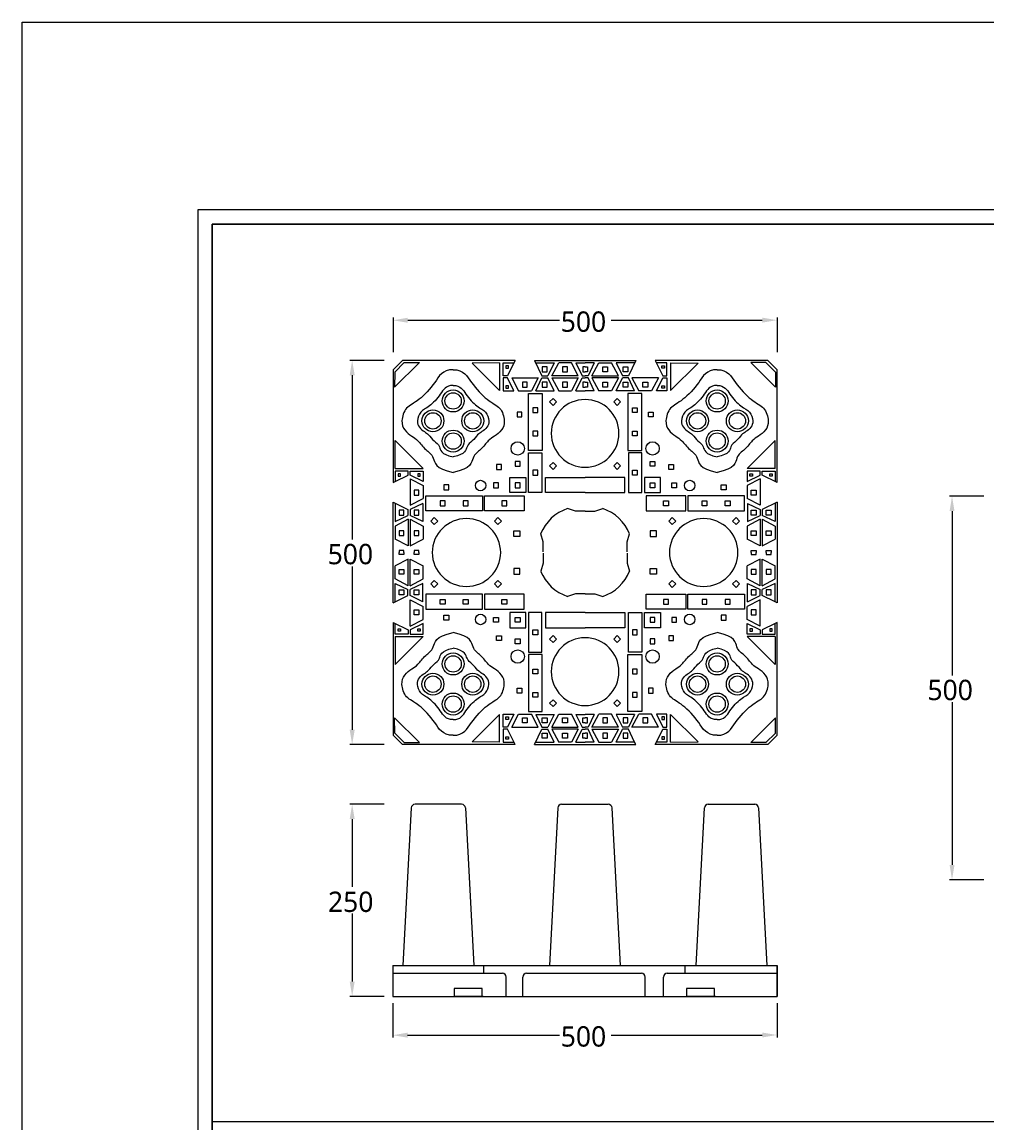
# Model space of a CAD drawing. Header units: millimetres. Extents: x 5208 to 9408, y 10 to 2980.
# Drawn here: x 5208 to 6157, y 1897 to 2980 of the extents above; entities that cross this region are included whole.
import ezdxf

# ---------------------------------------------------------------- set-up
doc = ezdxf.new("R2010")
doc.units = ezdxf.units.MM
doc.styles.add('微軟正黑體-20', font='Microsoft JhengHei.ttf', dxfattribs={"height": 20})

msp = doc.modelspace()

# ---------------------------------------------------------------- linework, layer by layer
at = {"lineweight": 5}
for p, q in [((5207.7, 2980.1, 163.2), (9407.7, 2980.1, 163.2)), ((5207.7, 10.1, 163.2), (5207.7, 2980.1, 163.2)), ((5394.7, 2781.3, 163.2), (9220.6, 2781.3, 163.2)), ((5394.7, 402.1, 163.2), (5394.7, 2781.3, 163.2)), ((9220.6, 2781.3, 163.2), (5394.7, 2781.3, 163.2)), ((5394.7, 2781.3, 163.2), (5394.7, 209.8, 163.2)), ((5572.5, 2689.4), (5572.5, 2655.5)), ((5587, 2686.8), (5736.3, 2686.9)), ((5787.1, 2686.9), (5935.6, 2686.9)), ((5950.3, 2689.4), (5950.3, 2655.5)), ((5563.8, 2647.3), (5529.9, 2647.3)), ((5581.9, 2647.3), (5572.5, 2638)), ((5574.1, 2620.9), (5598.6, 2645.3)), ((5583.6, 2645.3), (5574.2, 2635.9)), ((5692.5, 2647.3), (5581.9, 2647.3)), ((5583.6, 2645.3), (5598.6, 2645.3)), ((5677.3, 2644.8), (5650.3, 2644.7)), ((5650.3, 2644.7), (5677.3, 2617.7)), ((5677.3, 2644.8), (5677.3, 2617.7)), ((5680.9, 2644.8), (5691.3, 2644.8)), ((5680.9, 2632.1), (5680.9, 2644.8)), ((5685.9, 2642.1), (5683.5, 2642.1)), ((5683.5, 2642.1), (5683.5, 2639.7)), ((5691.3, 2644.8), (5684.9, 2632.1)), ((5685.9, 2639.7), (5685.9, 2642.1)), ((5692.5, 2647.3), (5691.3, 2644.8)), ((5711.6, 2647.3), (5718.9, 2632.3)), ((5711.6, 2647.3), (5811.2, 2647.3)), ((5712.8, 2644.8), (5730.8, 2644.8)), ((5730.8, 2644.8), (5724.8, 2632.3)), ((5728.6, 2632.3), (5735.4, 2644.9)), ((5748, 2644.9), (5735.4, 2644.9)), ((5754.7, 2632.3), (5748, 2644.9)), ((5752.4, 2644.8), (5761.4, 2644.8)), ((5752.4, 2644.8), (5758.5, 2632.3)), ((5770.4, 2644.8), (5761.4, 2644.8)), ((5770.4, 2644.8), (5764.3, 2632.3)), ((5768.1, 2632.3), (5774.8, 2644.9)), ((5774.8, 2644.9), (5787.4, 2644.9)), ((5794.1, 2632.3), (5787.4, 2644.9)), ((5809.9, 2644.8), (5791.9, 2644.8)), ((5791.9, 2644.8), (5798, 2632.3)), ((5811.2, 2647.3), (5803.9, 2632.3)), ((5830.3, 2647.3), (5837.8, 2632.1)), ((5940.9, 2647.3), (5830.3, 2647.3)), ((5841.9, 2644.8), (5831.5, 2644.8)), ((5836.9, 2639.7), (5836.9, 2642.1)), ((5836.9, 2642.1), (5839.3, 2642.1)), ((5839.3, 2642.1), (5839.3, 2639.7)), ((5841.9, 2632.1), (5841.9, 2644.8)), ((5845.5, 2644.8), (5872.5, 2644.7)), ((5845.5, 2644.8), (5845.5, 2617.7)), ((5872.5, 2644.7), (5845.5, 2617.7)), ((5939.2, 2645.3), (5924.2, 2645.3)), ((5948.7, 2620.9), (5924.2, 2645.3)), ((5939.2, 2645.3), (5948.6, 2635.9)), ((5940.9, 2647.3), (5950.3, 2638)), ((5532.3, 2632.8), (5532.3, 2471.2)), ((5572.5, 2638), (5572.5, 2527.2)), ((5574.2, 2635.9), (5574.1, 2620.9)), ((5684.9, 2632.1), (5680.9, 2632.1)), ((5683.5, 2639.7), (5685.9, 2639.7)), ((5718.9, 2632.3), (5724.8, 2632.3)), ((5724.1, 2641), (5719.2, 2641)), ((5719.2, 2641), (5719.2, 2636.2)), ((5719.2, 2636.2), (5724.1, 2636.2)), ((5724.1, 2636.2), (5724.1, 2641)), ((5754.7, 2632.3), (5728.6, 2632.3)), ((5744.1, 2641), (5739.3, 2641)), ((5739.3, 2641), (5739.3, 2636.2)), ((5739.3, 2636.2), (5744.1, 2636.2)), ((5744.1, 2636.2), (5744.1, 2641)), ((5758.5, 2632.3), (5761.4, 2632.3)), ((5761.4, 2641), (5759, 2641)), ((5759, 2641), (5759, 2636.2)), ((5759, 2636.2), (5761.4, 2636.2)), ((5761.4, 2641), (5763.8, 2641)), ((5763.8, 2636.2), (5761.4, 2636.2)), ((5764.3, 2632.3), (5761.4, 2632.3)), ((5763.8, 2641), (5763.8, 2636.2)), ((5768.1, 2632.3), (5794.1, 2632.3)), ((5778.7, 2636.2), (5778.7, 2641)), ((5778.7, 2641), (5783.5, 2641)), ((5783.5, 2636.2), (5778.7, 2636.2)), ((5783.5, 2641), (5783.5, 2636.2)), ((5803.9, 2632.3), (5798, 2632.3)), ((5798.7, 2636.2), (5798.7, 2641)), ((5798.7, 2641), (5803.5, 2641)), ((5803.5, 2636.2), (5798.7, 2636.2)), ((5803.5, 2641), (5803.5, 2636.2)), ((5839.3, 2639.7), (5836.9, 2639.7)), ((5837.8, 2632.1), (5841.9, 2632.1)), ((5948.6, 2635.9), (5948.7, 2620.9)), ((5950.3, 2527.2), (5950.3, 2638)), ((5684.9, 2630.1), (5680.9, 2630.1)), ((5680.9, 2630.1), (5680.9, 2617.4)), ((5685.9, 2622.5), (5683.5, 2622.5)), ((5683.5, 2622.5), (5683.5, 2620.1)), ((5683.5, 2620.1), (5685.9, 2620.1)), ((5691.3, 2617.4), (5684.9, 2630.1)), ((5685.9, 2620.1), (5685.9, 2622.5)), ((5689.3, 2630.1), (5715.3, 2630.1)), ((5689.3, 2630.1), (5696, 2617.4)), ((5704.5, 2625.9), (5699.7, 2625.9)), ((5699.7, 2625.9), (5699.7, 2621)), ((5699.7, 2621), (5704.5, 2621)), ((5704.5, 2621), (5704.5, 2625.9)), ((5715.3, 2630.1), (5708.6, 2617.4)), ((5712.8, 2617.5), (5718.9, 2630.1)), ((5718.9, 2630.1), (5724.8, 2630.1)), ((5724.1, 2625.9), (5719.2, 2625.9)), ((5719.2, 2625.9), (5719.2, 2621)), ((5719.2, 2621), (5724.1, 2621)), ((5724.1, 2621), (5724.1, 2625.9)), ((5730.8, 2617.5), (5724.8, 2630.1)), ((5728.6, 2630.1), (5754.7, 2630.1)), ((5728.6, 2630.1), (5735.4, 2617.4)), ((5744.1, 2625.9), (5739.3, 2625.9)), ((5739.3, 2625.9), (5739.3, 2621)), ((5739.3, 2621), (5744.1, 2621)), ((5744.1, 2621), (5744.1, 2625.9)), ((5754.7, 2630.1), (5748, 2617.4)), ((5752.4, 2617.5), (5758.5, 2630.1)), ((5758.5, 2630.1), (5761.4, 2630.1)), ((5761.4, 2625.9), (5759, 2625.9)), ((5759, 2625.9), (5759, 2621)), ((5759, 2621), (5761.4, 2621)), ((5764.3, 2630.1), (5761.4, 2630.1)), ((5761.4, 2625.9), (5763.8, 2625.9)), ((5763.8, 2621), (5761.4, 2621)), ((5763.8, 2625.9), (5763.8, 2621)), ((5770.4, 2617.5), (5764.3, 2630.1)), ((5794.1, 2630.1), (5768.1, 2630.1)), ((5768.1, 2630.1), (5774.8, 2617.4)), ((5778.7, 2621), (5778.7, 2625.9)), ((5778.7, 2625.9), (5783.5, 2625.9)), ((5783.5, 2621), (5778.7, 2621)), ((5783.5, 2625.9), (5783.5, 2621)), ((5794.1, 2630.1), (5787.4, 2617.4)), ((5791.9, 2617.5), (5798, 2630.1)), ((5803.9, 2630.1), (5798, 2630.1)), ((5798.7, 2621), (5798.7, 2625.9)), ((5798.7, 2625.9), (5803.5, 2625.9)), ((5803.5, 2621), (5798.7, 2621)), ((5803.5, 2625.9), (5803.5, 2621)), ((5809.9, 2617.5), (5803.9, 2630.1)), ((5833.5, 2630.1), (5807.4, 2630.1)), ((5807.4, 2630.1), (5814.1, 2617.4)), ((5818.2, 2621), (5818.2, 2625.9)), ((5818.2, 2625.9), (5823.1, 2625.9)), ((5823.1, 2621), (5818.2, 2621)), ((5823.1, 2625.9), (5823.1, 2621)), ((5833.5, 2630.1), (5826.8, 2617.4)), ((5831.5, 2617.4), (5837.8, 2630.1)), ((5836.9, 2620.1), (5836.9, 2622.5)), ((5836.9, 2622.5), (5839.3, 2622.5)), ((5839.3, 2620.1), (5836.9, 2620.1)), ((5837.8, 2630.1), (5841.9, 2630.1)), ((5839.3, 2622.5), (5839.3, 2620.1)), ((5841.9, 2630.1), (5841.9, 2617.4)), ((5680.9, 2617.4), (5691.3, 2617.4)), ((5696, 2617.4), (5708.6, 2617.4)), ((5705.7, 2614.8), (5719.3, 2614.8)), ((5705.7, 2558.9), (5705.7, 2614.8)), ((5712.8, 2617.5), (5730.8, 2617.5)), ((5719.3, 2614.8), (5719.3, 2558.9)), ((5729.9, 2610), (5726.4, 2606.6)), ((5733.3, 2606.6), (5729.9, 2610)), ((5735.4, 2617.4), (5748, 2617.4)), ((5752.4, 2617.5), (5761.4, 2617.5)), ((5770.4, 2617.5), (5761.4, 2617.5)), ((5787.4, 2617.4), (5774.8, 2617.4)), ((5789.5, 2606.6), (5792.9, 2610)), ((5809.9, 2617.5), (5791.9, 2617.5)), ((5792.9, 2610), (5796.3, 2606.6)), ((5817.1, 2614.8), (5803.5, 2614.8)), ((5803.5, 2614.8), (5803.5, 2558.9)), ((5826.8, 2617.4), (5814.1, 2617.4)), ((5817.1, 2558.9), (5817.1, 2614.8)), ((5841.9, 2617.4), (5831.5, 2617.4)), ((5714.9, 2600.8), (5710.1, 2600.8)), ((5710.1, 2600.8), (5710.1, 2596)), ((5714.9, 2596), (5714.9, 2600.8)), ((5726.4, 2606.6), (5729.9, 2603.1)), ((5729.9, 2603.1), (5733.3, 2606.6)), ((5792.9, 2603.1), (5789.5, 2606.6)), ((5796.3, 2606.6), (5792.9, 2603.1)), ((5807.9, 2596), (5807.9, 2600.8)), ((5807.9, 2600.8), (5812.7, 2600.8)), ((5812.7, 2600.8), (5812.7, 2596)), ((5699.2, 2596.6), (5694.4, 2596.6)), ((5694.4, 2596.6), (5694.4, 2591.7)), ((5694.4, 2591.7), (5699.2, 2591.7)), ((5699.2, 2591.7), (5699.2, 2596.6)), ((5710.1, 2596), (5714.9, 2596)), ((5812.7, 2596), (5807.9, 2596)), ((5823.6, 2591.7), (5823.6, 2596.6)), ((5823.6, 2596.6), (5828.4, 2596.6)), ((5828.4, 2591.7), (5823.6, 2591.7)), ((5828.4, 2596.6), (5828.4, 2591.7)), ((5714.9, 2577.9), (5710.1, 2577.9)), ((5710.1, 2577.9), (5710.1, 2573.1)), ((5714.9, 2573.1), (5714.9, 2577.9)), ((5807.9, 2573.1), (5807.9, 2577.9)), ((5807.9, 2577.9), (5812.7, 2577.9)), ((5812.7, 2577.9), (5812.7, 2573.1)), ((5602, 2541.1), (5574.5, 2568.6)), ((5574.5, 2541.1), (5574.5, 2568.6)), ((5710.1, 2573.1), (5714.9, 2573.1)), ((5812.7, 2573.1), (5807.9, 2573.1)), ((5920.8, 2541.1), (5948.3, 2568.6)), ((5948.3, 2541.1), (5948.3, 2568.6)), ((5719.3, 2558.9), (5705.7, 2558.9)), ((5705.7, 2556.6), (5718.8, 2556.6)), ((5705.7, 2517.4), (5705.7, 2556.6)), ((5718.8, 2556.6), (5718.8, 2517.4)), ((5803.5, 2558.9), (5817.1, 2558.9)), ((5817.1, 2556.6), (5804, 2556.6)), ((5804, 2556.6), (5804, 2517.4)), ((5817.1, 2517.4), (5817.1, 2556.6)), ((5679.2, 2545.1), (5674.4, 2545.1)), ((5674.4, 2545.1), (5674.4, 2540.2)), ((5679.2, 2540.2), (5679.2, 2545.1)), ((5697.6, 2548), (5692.7, 2548)), ((5692.7, 2548), (5692.7, 2543.2)), ((5697.6, 2543.2), (5697.6, 2548)), ((5729.9, 2547), (5726.4, 2543.6)), ((5733.3, 2543.6), (5729.9, 2547)), ((5789.5, 2543.6), (5792.9, 2547)), ((5792.9, 2547), (5796.3, 2543.6)), ((5825.2, 2543.2), (5825.2, 2548)), ((5825.2, 2548), (5830, 2548)), ((5830, 2548), (5830, 2543.2)), ((5843.6, 2540.2), (5843.6, 2545.1)), ((5843.6, 2545.1), (5848.4, 2545.1)), ((5848.4, 2545.1), (5848.4, 2540.2)), ((5574.5, 2541.1), (5602, 2541.1)), ((5574.5, 2538.5), (5574.5, 2528.2)), ((5587.3, 2538.5), (5574.5, 2538.5)), ((5574.5, 2528.2), (5587.3, 2534.5)), ((5579.7, 2535.9), (5577.4, 2535.9)), ((5577.4, 2535.9), (5577.4, 2533.6)), ((5577.4, 2533.6), (5579.7, 2533.6)), ((5579.7, 2533.6), (5579.7, 2535.9)), ((5587.3, 2534.5), (5587.3, 2538.5)), ((5589.2, 2534.5), (5589.2, 2538.5)), ((5589.2, 2538.5), (5602, 2538.5)), ((5602, 2528.2), (5589.2, 2534.5)), ((5599.2, 2535.9), (5596.9, 2535.9)), ((5596.9, 2535.9), (5596.9, 2533.6)), ((5596.9, 2533.6), (5599.2, 2533.6)), ((5599.2, 2533.6), (5599.2, 2535.9)), ((5602, 2538.5), (5602, 2528.2)), ((5674.4, 2540.2), (5679.2, 2540.2)), ((5692.7, 2543.2), (5697.6, 2543.2)), ((5714.9, 2539.3), (5710.1, 2539.3)), ((5710.1, 2539.3), (5710.1, 2534.5)), ((5710.1, 2534.5), (5714.9, 2534.5)), ((5714.9, 2534.5), (5714.9, 2539.3)), ((5726.4, 2543.6), (5729.9, 2540.2)), ((5729.9, 2540.2), (5733.3, 2543.6)), ((5792.9, 2540.2), (5789.5, 2543.6)), ((5796.3, 2543.6), (5792.9, 2540.2)), ((5807.9, 2534.5), (5807.9, 2539.3)), ((5807.9, 2539.3), (5812.7, 2539.3)), ((5812.7, 2534.5), (5807.9, 2534.5)), ((5812.7, 2539.3), (5812.7, 2534.5)), ((5830, 2543.2), (5825.2, 2543.2)), ((5848.4, 2540.2), (5843.6, 2540.2)), ((5948.3, 2541.1), (5920.8, 2541.1)), ((5920.8, 2538.5), (5920.8, 2528.2)), ((5933.6, 2538.5), (5920.8, 2538.5)), ((5920.8, 2528.2), (5933.6, 2534.5)), ((5923.5, 2533.6), (5923.5, 2535.9)), ((5923.5, 2535.9), (5925.9, 2535.9)), ((5925.9, 2533.6), (5923.5, 2533.6)), ((5925.9, 2535.9), (5925.9, 2533.6)), ((5933.6, 2534.5), (5933.6, 2538.5)), ((5935.5, 2534.5), (5935.5, 2538.5)), ((5935.5, 2538.5), (5948.3, 2538.5)), ((5950.3, 2527.2), (5935.5, 2534.5)), ((5943.1, 2533.6), (5943.1, 2535.9)), ((5943.1, 2535.9), (5945.4, 2535.9)), ((5945.4, 2533.6), (5943.1, 2533.6)), ((5945.4, 2535.9), (5945.4, 2533.6)), ((5948.3, 2538.5), (5948.3, 2528.2)), ((5572.5, 2527.2), (5574.5, 2528.2)), ((5589.3, 2531), (5589.3, 2504.9)), ((5589.3, 2531), (5602, 2524.3)), ((5602, 2524.3), (5602, 2511.6)), ((5627.5, 2525), (5622.6, 2525)), ((5622.6, 2525), (5622.6, 2520.2)), ((5627.5, 2520.2), (5627.5, 2525)), ((5676.2, 2527), (5671.3, 2527)), ((5671.3, 2527), (5671.3, 2522.2)), ((5676.2, 2522.2), (5676.2, 2527)), ((5687.3, 2517.4), (5687.3, 2532.3)), ((5687.3, 2532.3), (5703, 2532.3)), ((5697.6, 2527), (5692.7, 2527)), ((5692.7, 2527), (5692.7, 2522.2)), ((5697.6, 2522.2), (5697.6, 2527)), ((5703, 2532.3), (5703, 2517.4)), ((5722.4, 2517.4), (5722.4, 2532.3)), ((5722.4, 2532.3), (5761.4, 2532.3)), ((5800.4, 2532.3), (5761.4, 2532.3)), ((5800.4, 2517.4), (5800.4, 2532.3)), ((5835.5, 2532.3), (5819.8, 2532.3)), ((5819.8, 2532.3), (5819.8, 2517.4)), ((5825.2, 2522.2), (5825.2, 2527)), ((5825.2, 2527), (5830, 2527)), ((5830, 2527), (5830, 2522.2)), ((5835.5, 2517.4), (5835.5, 2532.3)), ((5846.6, 2522.2), (5846.6, 2527)), ((5846.6, 2527), (5851.4, 2527)), ((5851.4, 2527), (5851.4, 2522.2)), ((5895.3, 2520.2), (5895.3, 2525)), ((5895.3, 2525), (5900.2, 2525)), ((5900.2, 2525), (5900.2, 2520.2)), ((5933.4, 2531), (5920.8, 2524.3)), ((5920.8, 2524.3), (5920.8, 2511.6)), ((5933.4, 2531), (5933.4, 2504.9)), ((5598, 2519.8), (5593.2, 2519.8)), ((5593.2, 2519.8), (5593.2, 2514.9)), ((5593.2, 2514.9), (5598, 2514.9)), ((5598, 2514.9), (5598, 2519.8)), ((5604.6, 2499.4), (5604.6, 2514.3)), ((5604.6, 2514.3), (5660.5, 2514.3)), ((5622.6, 2520.2), (5627.5, 2520.2)), ((5660.5, 2514.3), (5660.5, 2499.4)), ((5662.3, 2499.4), (5662.3, 2514.3)), ((5662.3, 2514.3), (5701.4, 2514.3)), ((5671.3, 2522.2), (5676.2, 2522.2)), ((5703, 2517.4), (5687.3, 2517.4)), ((5692.7, 2522.2), (5697.6, 2522.2)), ((5701.4, 2514.3), (5701.4, 2499.4)), ((5718.8, 2517.4), (5705.7, 2517.4)), ((5761.4, 2517.4), (5722.4, 2517.4)), ((5761.4, 2517.4), (5800.4, 2517.4)), ((5804, 2517.4), (5817.1, 2517.4)), ((5819.8, 2517.4), (5835.5, 2517.4)), ((5860.5, 2514.3), (5821.4, 2514.3)), ((5821.4, 2514.3), (5821.4, 2499.4)), ((5830, 2522.2), (5825.2, 2522.2)), ((5851.4, 2522.2), (5846.6, 2522.2)), ((5860.5, 2499.4), (5860.5, 2514.3)), ((5918.2, 2514.3), (5862.3, 2514.3)), ((5862.3, 2514.3), (5862.3, 2499.4)), ((5900.2, 2520.2), (5895.3, 2520.2)), ((5918.2, 2499.4), (5918.2, 2514.3)), ((5924.8, 2514.9), (5924.8, 2519.8)), ((5924.8, 2519.8), (5929.6, 2519.8)), ((5929.6, 2514.9), (5924.8, 2514.9)), ((5929.6, 2519.8), (5929.6, 2514.9)), ((6153.6, 2513.8), (6119.8, 2513.8)), ((5572.5, 2507.8), (5587.1, 2500.7)), ((5572.5, 2409.1), (5572.5, 2507.8)), ((5574.6, 2506.8), (5574.6, 2488.8)), ((5589.3, 2504.9), (5602, 2511.6)), ((5601.9, 2506.8), (5589.3, 2500.7)), ((5601.9, 2506.8), (5601.9, 2488.8)), ((5623.7, 2509.3), (5618.8, 2509.3)), ((5618.8, 2509.3), (5618.8, 2504.5)), ((5618.8, 2504.5), (5623.7, 2504.5)), ((5623.7, 2504.5), (5623.7, 2509.3)), ((5646.4, 2509.3), (5641.5, 2509.3)), ((5641.5, 2509.3), (5641.5, 2504.5)), ((5641.5, 2504.5), (5646.4, 2504.5)), ((5646.4, 2504.5), (5646.4, 2509.3)), ((5684.3, 2509.3), (5679.4, 2509.3)), ((5679.4, 2509.3), (5679.4, 2504.5)), ((5679.4, 2504.5), (5684.3, 2504.5)), ((5684.3, 2504.5), (5684.3, 2509.3)), ((5751.8, 2499.1), (5744.1, 2501.6)), ((5770.9, 2499.1), (5778.7, 2501.6)), ((5838.5, 2504.5), (5838.5, 2509.3)), ((5838.5, 2509.3), (5843.3, 2509.3)), ((5843.3, 2504.5), (5838.5, 2504.5)), ((5843.3, 2509.3), (5843.3, 2504.5)), ((5876.4, 2504.5), (5876.4, 2509.3)), ((5876.4, 2509.3), (5881.2, 2509.3)), ((5881.2, 2504.5), (5876.4, 2504.5)), ((5881.2, 2509.3), (5881.2, 2504.5)), ((5899.1, 2504.5), (5899.1, 2509.3)), ((5899.1, 2509.3), (5903.9, 2509.3)), ((5903.9, 2504.5), (5899.1, 2504.5)), ((5903.9, 2509.3), (5903.9, 2504.5)), ((5933.4, 2504.9), (5920.8, 2511.6)), ((5920.9, 2506.8), (5920.9, 2488.8)), ((5920.9, 2506.8), (5933.4, 2500.7)), ((5950.3, 2507.8), (5935.6, 2500.7)), ((5948.2, 2506.8), (5948.2, 2488.8)), ((5950.3, 2507.8), (5950.3, 2409.1)), ((5574.6, 2488.8), (5587.1, 2494.8)), ((5587.3, 2491.1), (5574.6, 2484.4)), ((5583.2, 2500.1), (5578.4, 2500.1)), ((5578.4, 2500.1), (5578.4, 2495.2)), ((5578.4, 2495.2), (5583.2, 2495.2)), ((5583.2, 2495.2), (5583.2, 2500.1)), ((5587.1, 2500.7), (5587.1, 2494.8)), ((5587.3, 2491.1), (5587.3, 2465)), ((5589.3, 2500.7), (5589.3, 2494.8)), ((5601.9, 2488.8), (5589.3, 2494.8)), ((5589.3, 2491.1), (5589.3, 2465)), ((5589.3, 2491.1), (5602, 2484.4)), ((5598, 2500.1), (5593.2, 2500.1)), ((5593.2, 2500.1), (5593.2, 2495.2)), ((5593.2, 2495.2), (5598, 2495.2)), ((5598, 2495.2), (5598, 2500.1)), ((5660.5, 2499.4), (5604.6, 2499.4)), ((5613, 2492.8), (5609.6, 2489.4)), ((5616.4, 2489.4), (5613, 2492.8)), ((5701.4, 2499.4), (5662.3, 2499.4)), ((5675.7, 2492.8), (5672.3, 2489.4)), ((5679.2, 2489.4), (5675.7, 2492.8)), ((5761.4, 2499.1), (5751.8, 2499.1)), ((5761.4, 2499.1), (5770.9, 2499.1)), ((5821.4, 2499.4), (5860.5, 2499.4)), ((5843.6, 2489.4), (5847, 2492.8)), ((5847, 2492.8), (5850.5, 2489.4)), ((5862.3, 2499.4), (5918.2, 2499.4)), ((5906.4, 2489.4), (5909.8, 2492.8)), ((5909.8, 2492.8), (5913.2, 2489.4)), ((5933.4, 2491.1), (5920.8, 2484.4)), ((5920.9, 2488.8), (5933.4, 2494.8)), ((5924.8, 2495.2), (5924.8, 2500.1)), ((5924.8, 2500.1), (5929.6, 2500.1)), ((5929.6, 2495.2), (5924.8, 2495.2)), ((5929.6, 2500.1), (5929.6, 2495.2)), ((5933.4, 2500.7), (5933.4, 2494.8)), ((5933.4, 2491.1), (5933.4, 2465)), ((5935.5, 2491.1), (5935.5, 2465)), ((5935.5, 2491.1), (5948.2, 2484.4)), ((5935.6, 2500.7), (5935.6, 2494.8)), ((5948.2, 2488.8), (5935.6, 2494.8)), ((5939.5, 2495.2), (5939.5, 2500.1)), ((5939.5, 2500.1), (5944.4, 2500.1)), ((5944.4, 2495.2), (5939.5, 2495.2)), ((5944.4, 2500.1), (5944.4, 2495.2)), ((6122.2, 2499.2), (6122.2, 2337.6)), ((5574.6, 2484.4), (5574.6, 2471.7)), ((5583.2, 2479.9), (5578.4, 2479.9)), ((5578.4, 2479.9), (5578.4, 2475.1)), ((5583.2, 2475.1), (5583.2, 2479.9)), ((5598, 2479.9), (5593.2, 2479.9)), ((5593.2, 2479.9), (5593.2, 2475.1)), ((5598, 2475.1), (5598, 2479.9)), ((5602, 2484.4), (5602, 2471.7)), ((5609.6, 2489.4), (5613, 2486)), ((5613, 2486), (5616.4, 2489.4)), ((5672.3, 2489.4), (5675.7, 2486)), ((5675.7, 2486), (5679.2, 2489.4)), ((5691.3, 2479.9), (5697.3, 2479.9)), ((5691.3, 2474.1), (5691.3, 2479.9)), ((5697.3, 2479.9), (5697.3, 2474.1)), ((5831.5, 2479.9), (5825.4, 2479.9)), ((5825.4, 2479.9), (5825.4, 2474.1)), ((5831.5, 2474.1), (5831.5, 2479.9)), ((5847, 2486), (5843.6, 2489.4)), ((5850.5, 2489.4), (5847, 2486)), ((5909.8, 2486), (5906.4, 2489.4)), ((5913.2, 2489.4), (5909.8, 2486)), ((5920.8, 2484.4), (5920.8, 2471.7)), ((5924.8, 2475.1), (5924.8, 2479.9)), ((5924.8, 2479.9), (5929.6, 2479.9)), ((5929.6, 2479.9), (5929.6, 2475.1)), ((5939.5, 2475.1), (5939.5, 2479.9)), ((5939.5, 2479.9), (5944.4, 2479.9)), ((5944.4, 2479.9), (5944.4, 2475.1)), ((5948.2, 2484.4), (5948.2, 2471.7)), ((5587.3, 2465), (5574.6, 2471.7)), ((5578.4, 2475.1), (5583.2, 2475.1)), ((5589.3, 2465), (5602, 2471.7)), ((5593.2, 2475.1), (5598, 2475.1)), ((5697.3, 2474.1), (5691.3, 2474.1)), ((5720.2, 2469), (5717.7, 2476.7)), ((5720.2, 2459.1), (5720.2, 2469)), ((5802.6, 2469), (5805.1, 2476.7)), ((5802.6, 2459.1), (5802.6, 2469)), ((5825.4, 2474.1), (5831.5, 2474.1)), ((5933.4, 2465), (5920.8, 2471.7)), ((5929.6, 2475.1), (5924.8, 2475.1)), ((5935.5, 2465), (5948.2, 2471.7)), ((5944.4, 2475.1), (5939.5, 2475.1)), ((5583.2, 2460.5), (5578.4, 2460.5)), ((5578.4, 2460.5), (5578.4, 2458.4)), ((5578.4, 2456.4), (5578.4, 2458.4)), ((5583.2, 2458.4), (5583.2, 2460.5)), ((5583.2, 2458.4), (5583.2, 2456.4)), ((5598, 2460.5), (5593.2, 2460.5)), ((5593.2, 2460.5), (5593.2, 2458.4)), ((5593.2, 2456.4), (5593.2, 2458.4)), ((5598, 2458.4), (5598, 2460.5)), ((5598, 2458.4), (5598, 2456.4)), ((5720.2, 2457.8), (5720.2, 2447.9)), ((5802.6, 2457.8), (5802.6, 2447.9)), ((5924.8, 2458.4), (5924.8, 2460.5)), ((5924.8, 2460.5), (5929.6, 2460.5)), ((5924.8, 2458.4), (5924.8, 2456.4)), ((5929.6, 2460.5), (5929.6, 2458.4)), ((5929.6, 2456.4), (5929.6, 2458.4)), ((5939.5, 2458.4), (5939.5, 2460.5)), ((5939.5, 2460.5), (5944.4, 2460.5)), ((5939.5, 2458.4), (5939.5, 2456.4)), ((5944.4, 2460.5), (5944.4, 2458.4)), ((5944.4, 2456.4), (5944.4, 2458.4)), ((5587.3, 2451.9), (5574.6, 2445.2)), ((5583.2, 2456.4), (5578.4, 2456.4)), ((5587.3, 2425.8), (5587.3, 2451.9)), ((5589.3, 2425.8), (5589.3, 2451.9)), ((5589.3, 2451.9), (5602, 2445.2)), ((5598, 2456.4), (5593.2, 2456.4)), ((5720.2, 2447.9), (5717.7, 2440.2)), ((5802.6, 2447.9), (5805.1, 2440.2)), ((5933.4, 2451.9), (5920.8, 2445.2)), ((5924.8, 2456.4), (5929.6, 2456.4)), ((5933.4, 2425.8), (5933.4, 2451.9)), ((5935.5, 2425.8), (5935.5, 2451.9)), ((5935.5, 2451.9), (5948.2, 2445.2)), ((5939.5, 2456.4), (5944.4, 2456.4)), ((5532.3, 2444.8), (5532.3, 2284.1)), ((5574.6, 2432.5), (5574.6, 2445.2)), ((5578.4, 2437), (5578.4, 2441.8)), ((5578.4, 2441.8), (5583.2, 2441.8)), ((5583.2, 2437), (5578.4, 2437)), ((5583.2, 2441.8), (5583.2, 2437)), ((5593.2, 2437), (5593.2, 2441.8)), ((5593.2, 2441.8), (5598, 2441.8)), ((5598, 2437), (5593.2, 2437)), ((5598, 2441.8), (5598, 2437)), ((5602, 2432.5), (5602, 2445.2)), ((5697.3, 2442.7), (5691.3, 2442.7)), ((5691.3, 2442.7), (5691.3, 2437)), ((5691.3, 2437), (5697.3, 2437)), ((5697.3, 2437), (5697.3, 2442.7)), ((5825.4, 2437), (5825.4, 2442.7)), ((5825.4, 2442.7), (5831.5, 2442.7)), ((5831.5, 2437), (5825.4, 2437)), ((5831.5, 2442.7), (5831.5, 2437)), ((5920.8, 2432.5), (5920.8, 2445.2)), ((5924.8, 2441.8), (5924.8, 2437)), ((5929.6, 2441.8), (5924.8, 2441.8)), ((5924.8, 2437), (5929.6, 2437)), ((5929.6, 2437), (5929.6, 2441.8)), ((5939.5, 2441.8), (5939.5, 2437)), ((5944.4, 2441.8), (5939.5, 2441.8)), ((5939.5, 2437), (5944.4, 2437)), ((5944.4, 2437), (5944.4, 2441.8)), ((5948.2, 2432.5), (5948.2, 2445.2)), ((5587.3, 2425.8), (5574.6, 2432.5)), ((5574.6, 2410.1), (5574.6, 2428.1)), ((5574.6, 2428.1), (5587.1, 2422.1)), ((5589.3, 2425.8), (5602, 2432.5)), ((5601.9, 2428.1), (5589.3, 2422.1)), ((5601.9, 2410.1), (5601.9, 2428.1)), ((5609.6, 2427.5), (5613, 2430.9)), ((5613, 2424.1), (5609.6, 2427.5)), ((5613, 2430.9), (5616.4, 2427.5)), ((5616.4, 2427.5), (5613, 2424.1)), ((5672.3, 2427.5), (5675.7, 2430.9)), ((5675.7, 2424.1), (5672.3, 2427.5)), ((5675.7, 2430.9), (5679.2, 2427.5)), ((5679.2, 2427.5), (5675.7, 2424.1)), ((5847, 2430.9), (5843.6, 2427.5)), ((5843.6, 2427.5), (5847, 2424.1)), ((5850.5, 2427.5), (5847, 2430.9)), ((5847, 2424.1), (5850.5, 2427.5)), ((5909.8, 2430.9), (5906.4, 2427.5)), ((5906.4, 2427.5), (5909.8, 2424.1)), ((5913.2, 2427.5), (5909.8, 2430.9)), ((5909.8, 2424.1), (5913.2, 2427.5)), ((5933.4, 2425.8), (5920.8, 2432.5)), ((5920.9, 2410.1), (5920.9, 2428.1)), ((5920.9, 2428.1), (5933.4, 2422.1)), ((5935.5, 2425.8), (5948.2, 2432.5)), ((5948.2, 2428.1), (5935.6, 2422.1)), ((5948.2, 2410.1), (5948.2, 2428.1)), ((5572.5, 2409.1), (5587.1, 2416.2)), ((5578.4, 2416.8), (5578.4, 2421.7)), ((5578.4, 2421.7), (5583.2, 2421.7)), ((5583.2, 2416.8), (5578.4, 2416.8)), ((5583.2, 2421.7), (5583.2, 2416.8)), ((5587.1, 2416.2), (5587.1, 2422.1)), ((5589.3, 2416.2), (5589.3, 2422.1)), ((5601.9, 2410.1), (5589.3, 2416.2)), ((5593.2, 2416.8), (5593.2, 2421.7)), ((5593.2, 2421.7), (5598, 2421.7)), ((5598, 2416.8), (5593.2, 2416.8)), ((5598, 2421.7), (5598, 2416.8)), ((5604.6, 2417.5), (5604.6, 2402.6)), ((5660.5, 2417.5), (5604.6, 2417.5)), ((5660.5, 2402.6), (5660.5, 2417.5)), ((5662.3, 2417.5), (5662.3, 2402.6)), ((5701.4, 2417.5), (5662.3, 2417.5)), ((5701.4, 2402.6), (5701.4, 2417.5)), ((5751.8, 2417.8), (5744.1, 2415.3)), ((5761.4, 2417.8), (5751.8, 2417.8)), ((5761.4, 2417.8), (5770.9, 2417.8)), ((5770.9, 2417.8), (5778.7, 2415.3)), ((5821.4, 2402.6), (5821.4, 2417.5)), ((5821.4, 2417.5), (5860.5, 2417.5)), ((5860.5, 2417.5), (5860.5, 2402.6)), ((5862.3, 2402.6), (5862.3, 2417.5)), ((5862.3, 2417.5), (5918.2, 2417.5)), ((5918.2, 2417.5), (5918.2, 2402.6)), ((5920.9, 2410.1), (5933.4, 2416.2)), ((5924.8, 2421.7), (5924.8, 2416.8)), ((5929.6, 2421.7), (5924.8, 2421.7)), ((5924.8, 2416.8), (5929.6, 2416.8)), ((5929.6, 2416.8), (5929.6, 2421.7)), ((5933.4, 2416.2), (5933.4, 2422.1)), ((5935.6, 2416.2), (5935.6, 2422.1)), ((5948.2, 2410.1), (5935.6, 2416.2)), ((5939.5, 2421.7), (5939.5, 2416.8)), ((5944.4, 2421.7), (5939.5, 2421.7)), ((5939.5, 2416.8), (5944.4, 2416.8)), ((5944.4, 2416.8), (5944.4, 2421.7)), ((5589.3, 2385.9), (5589.3, 2412)), ((5589.3, 2412), (5602, 2405.3)), ((5602, 2392.6), (5602, 2405.3)), ((5618.8, 2407.6), (5618.8, 2412.4)), ((5618.8, 2412.4), (5623.7, 2412.4)), ((5623.7, 2407.6), (5618.8, 2407.6)), ((5623.7, 2412.4), (5623.7, 2407.6)), ((5641.5, 2407.6), (5641.5, 2412.4)), ((5641.5, 2412.4), (5646.4, 2412.4)), ((5646.4, 2407.6), (5641.5, 2407.6)), ((5646.4, 2412.4), (5646.4, 2407.6)), ((5679.4, 2407.6), (5679.4, 2412.4)), ((5679.4, 2412.4), (5684.3, 2412.4)), ((5684.3, 2407.6), (5679.4, 2407.6)), ((5684.3, 2412.4), (5684.3, 2407.6)), ((5838.5, 2412.4), (5838.5, 2407.6)), ((5843.3, 2412.4), (5838.5, 2412.4)), ((5838.5, 2407.6), (5843.3, 2407.6)), ((5843.3, 2407.6), (5843.3, 2412.4)), ((5876.4, 2412.4), (5876.4, 2407.6)), ((5881.2, 2412.4), (5876.4, 2412.4)), ((5876.4, 2407.6), (5881.2, 2407.6)), ((5881.2, 2407.6), (5881.2, 2412.4)), ((5899.1, 2412.4), (5899.1, 2407.6)), ((5903.9, 2412.4), (5899.1, 2412.4)), ((5899.1, 2407.6), (5903.9, 2407.6)), ((5903.9, 2407.6), (5903.9, 2412.4)), ((5933.4, 2412), (5920.8, 2405.3)), ((5920.8, 2392.6), (5920.8, 2405.3)), ((5933.4, 2385.9), (5933.4, 2412)), ((5950.3, 2409.1), (5948.2, 2410.1)), ((5589.3, 2385.9), (5602, 2392.6)), ((5593.2, 2397.1), (5593.2, 2402)), ((5593.2, 2402), (5598, 2402)), ((5598, 2397.1), (5593.2, 2397.1)), ((5598, 2402), (5598, 2397.1)), ((5604.6, 2402.6), (5660.5, 2402.6)), ((5622.6, 2391.9), (5622.6, 2396.7)), ((5622.6, 2396.7), (5627.5, 2396.7)), ((5627.5, 2396.7), (5627.5, 2391.9)), ((5662.3, 2402.6), (5701.4, 2402.6)), ((5671.3, 2389.9), (5671.3, 2394.7)), ((5671.3, 2394.7), (5676.2, 2394.7)), ((5676.2, 2394.7), (5676.2, 2389.9)), ((5687.3, 2399.4), (5687.3, 2384.5)), ((5703, 2399.4), (5687.3, 2399.4)), ((5692.7, 2389.9), (5692.7, 2394.7)), ((5692.7, 2394.7), (5697.6, 2394.7)), ((5697.6, 2394.7), (5697.6, 2389.9)), ((5703, 2384.5), (5703, 2399.4)), ((5718.8, 2399.4), (5705.7, 2399.4)), ((5705.7, 2399.4), (5705.7, 2360.3)), ((5718.8, 2360.3), (5718.8, 2399.4)), ((5761.4, 2399.4), (5722.4, 2399.4)), ((5722.4, 2399.4), (5722.4, 2384.5)), ((5761.4, 2399.4), (5800.4, 2399.4)), ((5800.4, 2399.4), (5800.4, 2384.5)), ((5804, 2360.3), (5804, 2399.4)), ((5804, 2399.4), (5817.1, 2399.4)), ((5817.1, 2399.4), (5817.1, 2360.3)), ((5819.8, 2384.5), (5819.8, 2399.4)), ((5819.8, 2399.4), (5835.5, 2399.4)), ((5860.5, 2402.6), (5821.4, 2402.6)), ((5825.2, 2394.7), (5825.2, 2389.9)), ((5830, 2394.7), (5825.2, 2394.7)), ((5830, 2389.9), (5830, 2394.7)), ((5835.5, 2399.4), (5835.5, 2384.5)), ((5846.6, 2394.7), (5846.6, 2389.9)), ((5851.4, 2394.7), (5846.6, 2394.7)), ((5851.4, 2389.9), (5851.4, 2394.7)), ((5918.2, 2402.6), (5862.3, 2402.6)), ((5895.3, 2396.7), (5895.3, 2391.9)), ((5900.2, 2396.7), (5895.3, 2396.7)), ((5900.2, 2391.9), (5900.2, 2396.7)), ((5933.4, 2385.9), (5920.8, 2392.6)), ((5924.8, 2402), (5924.8, 2397.1)), ((5929.6, 2402), (5924.8, 2402)), ((5924.8, 2397.1), (5929.6, 2397.1)), ((5929.6, 2397.1), (5929.6, 2402)), ((5572.5, 2389.7), (5587.3, 2382.4)), ((5572.5, 2389.7), (5572.5, 2278.9)), ((5574.5, 2378.3), (5574.5, 2388.7)), ((5577.4, 2381), (5577.4, 2383.3)), ((5577.4, 2383.3), (5579.7, 2383.3)), ((5579.7, 2383.3), (5579.7, 2381)), ((5587.3, 2382.4), (5587.3, 2378.3)), ((5602, 2388.7), (5589.2, 2382.4)), ((5589.2, 2382.4), (5589.2, 2378.3)), ((5596.9, 2381), (5596.9, 2383.3)), ((5596.9, 2383.3), (5599.2, 2383.3)), ((5599.2, 2383.3), (5599.2, 2381)), ((5602, 2378.3), (5602, 2388.7)), ((5627.5, 2391.9), (5622.6, 2391.9)), ((5676.2, 2389.9), (5671.3, 2389.9)), ((5687.3, 2384.5), (5703, 2384.5)), ((5697.6, 2389.9), (5692.7, 2389.9)), ((5710.1, 2377.6), (5710.1, 2382.4)), ((5710.1, 2382.4), (5714.9, 2382.4)), ((5714.9, 2382.4), (5714.9, 2377.6)), ((5722.4, 2384.5), (5761.4, 2384.5)), ((5800.4, 2384.5), (5761.4, 2384.5)), ((5807.9, 2382.4), (5807.9, 2377.6)), ((5812.7, 2382.4), (5807.9, 2382.4)), ((5812.7, 2377.6), (5812.7, 2382.4)), ((5835.5, 2384.5), (5819.8, 2384.5)), ((5825.2, 2389.9), (5830, 2389.9)), ((5846.6, 2389.9), (5851.4, 2389.9)), ((5895.3, 2391.9), (5900.2, 2391.9)), ((5920.8, 2378.3), (5920.8, 2388.7)), ((5920.8, 2388.7), (5933.6, 2382.4)), ((5923.5, 2383.3), (5923.5, 2381)), ((5925.9, 2383.3), (5923.5, 2383.3)), ((5925.9, 2381), (5925.9, 2383.3)), ((5933.6, 2382.4), (5933.6, 2378.3)), ((5948.3, 2388.7), (5935.5, 2382.4)), ((5935.5, 2382.4), (5935.5, 2378.3)), ((5943.1, 2383.3), (5943.1, 2381)), ((5945.4, 2383.3), (5943.1, 2383.3)), ((5945.4, 2381), (5945.4, 2383.3)), ((5950.3, 2389.7), (5948.3, 2388.7)), ((5948.3, 2378.3), (5948.3, 2388.7)), ((5950.3, 2278.9), (5950.3, 2389.7)), ((5587.3, 2378.3), (5574.5, 2378.3)), ((5574.5, 2375.7), (5602, 2375.7)), ((5602, 2375.7), (5574.5, 2348.3)), ((5574.5, 2375.7), (5574.5, 2348.3)), ((5579.7, 2381), (5577.4, 2381)), ((5589.2, 2378.3), (5602, 2378.3)), ((5599.2, 2381), (5596.9, 2381)), ((5674.4, 2371.8), (5674.4, 2376.6)), ((5674.4, 2376.6), (5679.2, 2376.6)), ((5679.2, 2371.8), (5674.4, 2371.8)), ((5679.2, 2376.6), (5679.2, 2371.8)), ((5692.7, 2368.8), (5692.7, 2373.7)), ((5692.7, 2373.7), (5697.6, 2373.7)), ((5697.6, 2373.7), (5697.6, 2368.8)), ((5714.9, 2377.6), (5710.1, 2377.6)), ((5726.4, 2373.3), (5729.9, 2376.7)), ((5729.9, 2369.9), (5726.4, 2373.3)), ((5729.9, 2376.7), (5733.3, 2373.3)), ((5733.3, 2373.3), (5729.9, 2369.9)), ((5792.9, 2376.7), (5789.5, 2373.3)), ((5789.5, 2373.3), (5792.9, 2369.9)), ((5796.3, 2373.3), (5792.9, 2376.7)), ((5792.9, 2369.9), (5796.3, 2373.3)), ((5807.9, 2377.6), (5812.7, 2377.6)), ((5825.2, 2373.7), (5825.2, 2368.8)), ((5830, 2373.7), (5825.2, 2373.7)), ((5830, 2368.8), (5830, 2373.7)), ((5843.6, 2376.6), (5843.6, 2371.8)), ((5848.4, 2376.6), (5843.6, 2376.6)), ((5843.6, 2371.8), (5848.4, 2371.8)), ((5848.4, 2371.8), (5848.4, 2376.6)), ((5933.6, 2378.3), (5920.8, 2378.3)), ((5948.3, 2375.7), (5920.8, 2375.7)), ((5920.8, 2375.7), (5948.3, 2348.3)), ((5923.5, 2381), (5925.9, 2381)), ((5935.5, 2378.3), (5948.3, 2378.3)), ((5943.1, 2381), (5945.4, 2381)), ((5948.3, 2375.7), (5948.3, 2348.3)), ((5697.6, 2368.8), (5692.7, 2368.8)), ((5705.7, 2360.3), (5718.8, 2360.3)), ((5817.1, 2360.3), (5804, 2360.3)), ((5825.2, 2368.8), (5830, 2368.8)), ((5719.3, 2358), (5705.7, 2358)), ((5705.7, 2358), (5705.7, 2302.1)), ((5719.3, 2302.1), (5719.3, 2358)), ((5803.5, 2302.1), (5803.5, 2358)), ((5803.5, 2358), (5817.1, 2358)), ((5817.1, 2358), (5817.1, 2302.1)), ((5710.1, 2339), (5710.1, 2343.8)), ((5710.1, 2343.8), (5714.9, 2343.8)), ((5714.9, 2339), (5710.1, 2339)), ((5714.9, 2343.8), (5714.9, 2339)), ((5807.9, 2343.8), (5807.9, 2339)), ((5812.7, 2343.8), (5807.9, 2343.8)), ((5807.9, 2339), (5812.7, 2339)), ((5812.7, 2339), (5812.7, 2343.8)), ((5694.4, 2320.3), (5694.4, 2325.1)), ((5694.4, 2325.1), (5699.2, 2325.1)), ((5699.2, 2320.3), (5694.4, 2320.3)), ((5699.2, 2325.1), (5699.2, 2320.3)), ((5710.1, 2316.1), (5710.1, 2320.9)), ((5710.1, 2320.9), (5714.9, 2320.9)), ((5714.9, 2320.9), (5714.9, 2316.1)), ((5807.9, 2320.9), (5807.9, 2316.1)), ((5812.7, 2320.9), (5807.9, 2320.9)), ((5812.7, 2316.1), (5812.7, 2320.9)), ((5823.6, 2325.1), (5823.6, 2320.3)), ((5828.4, 2325.1), (5823.6, 2325.1)), ((5823.6, 2320.3), (5828.4, 2320.3)), ((5828.4, 2320.3), (5828.4, 2325.1)), ((5714.9, 2316.1), (5710.1, 2316.1)), ((5726.4, 2310.3), (5729.9, 2313.7)), ((5729.9, 2306.9), (5726.4, 2310.3)), ((5729.9, 2313.7), (5733.3, 2310.3)), ((5733.3, 2310.3), (5729.9, 2306.9)), ((5792.9, 2313.7), (5789.5, 2310.3)), ((5789.5, 2310.3), (5792.9, 2306.9)), ((5796.3, 2310.3), (5792.9, 2313.7)), ((5792.9, 2306.9), (5796.3, 2310.3)), ((5807.9, 2316.1), (5812.7, 2316.1)), ((6122.2, 2311.2), (6122.2, 2151.2)), ((5574.2, 2280.9), (5574.1, 2296)), ((5574.1, 2296), (5598.6, 2271.6)), ((5650.3, 2272.2), (5677.3, 2299.2)), ((5677.3, 2272.1), (5677.3, 2299.2)), ((5680.9, 2299.5), (5691.3, 2299.5)), ((5680.9, 2286.8), (5680.9, 2299.5)), ((5683.5, 2294.4), (5683.5, 2296.8)), ((5683.5, 2296.8), (5685.9, 2296.8)), ((5691.3, 2299.5), (5684.9, 2286.8)), ((5685.9, 2296.8), (5685.9, 2294.4)), ((5689.3, 2286.8), (5696, 2299.5)), ((5696, 2299.5), (5708.6, 2299.5)), ((5699.7, 2291), (5699.7, 2295.9)), ((5699.7, 2295.9), (5704.5, 2295.9)), ((5704.5, 2295.9), (5704.5, 2291)), ((5705.7, 2302.1), (5719.3, 2302.1)), ((5715.3, 2286.8), (5708.6, 2299.5)), ((5712.8, 2299.3), (5730.8, 2299.3)), ((5712.8, 2299.3), (5718.9, 2286.8)), ((5719.2, 2291), (5719.2, 2295.9)), ((5719.2, 2295.9), (5724.1, 2295.9)), ((5724.1, 2295.9), (5724.1, 2291)), ((5730.8, 2299.3), (5724.8, 2286.8)), ((5728.6, 2286.8), (5735.4, 2299.5)), ((5735.4, 2299.5), (5748, 2299.5)), ((5739.3, 2291), (5739.3, 2295.9)), ((5739.3, 2295.9), (5744.1, 2295.9)), ((5744.1, 2295.9), (5744.1, 2291)), ((5754.7, 2286.8), (5748, 2299.5)), ((5752.4, 2299.3), (5761.4, 2299.3)), ((5752.4, 2299.3), (5758.5, 2286.8)), ((5759, 2291), (5759, 2295.9)), ((5759, 2295.9), (5761.4, 2295.9)), ((5770.4, 2299.3), (5761.4, 2299.3)), ((5763.8, 2295.9), (5761.4, 2295.9)), ((5763.8, 2291), (5763.8, 2295.9)), ((5770.4, 2299.3), (5764.3, 2286.8)), ((5768.1, 2286.8), (5774.8, 2299.5)), ((5787.4, 2299.5), (5774.8, 2299.5)), ((5778.7, 2295.9), (5778.7, 2291)), ((5783.5, 2295.9), (5778.7, 2295.9)), ((5783.5, 2291), (5783.5, 2295.9)), ((5794.1, 2286.8), (5787.4, 2299.5)), ((5809.9, 2299.3), (5791.9, 2299.3)), ((5791.9, 2299.3), (5798, 2286.8)), ((5798.7, 2295.9), (5798.7, 2291)), ((5803.5, 2295.9), (5798.7, 2295.9)), ((5817.1, 2302.1), (5803.5, 2302.1)), ((5803.5, 2291), (5803.5, 2295.9)), ((5809.9, 2299.3), (5803.9, 2286.8)), ((5807.4, 2286.8), (5814.1, 2299.5)), ((5826.8, 2299.5), (5814.1, 2299.5)), ((5818.2, 2295.9), (5818.2, 2291)), ((5823.1, 2295.9), (5818.2, 2295.9)), ((5823.1, 2291), (5823.1, 2295.9)), ((5833.5, 2286.8), (5826.8, 2299.5)), ((5841.9, 2299.5), (5831.5, 2299.5)), ((5831.5, 2299.5), (5837.8, 2286.8)), ((5836.9, 2296.8), (5836.9, 2294.4)), ((5839.3, 2296.8), (5836.9, 2296.8)), ((5839.3, 2294.4), (5839.3, 2296.8)), ((5841.9, 2286.8), (5841.9, 2299.5)), ((5872.5, 2272.2), (5845.5, 2299.2)), ((5845.5, 2272.1), (5845.5, 2299.2)), ((5948.7, 2296), (5924.2, 2271.6)), ((5948.6, 2280.9), (5948.7, 2296)), ((5684.9, 2286.8), (5680.9, 2286.8)), ((5684.9, 2284.8), (5680.9, 2284.8)), ((5680.9, 2284.8), (5680.9, 2272.1)), ((5685.9, 2294.4), (5683.5, 2294.4)), ((5692.5, 2269.6), (5684.9, 2284.8)), ((5689.3, 2286.8), (5715.3, 2286.8)), ((5704.5, 2291), (5699.7, 2291)), ((5711.6, 2269.6), (5718.9, 2284.6)), ((5718.9, 2286.8), (5724.8, 2286.8)), ((5718.9, 2284.6), (5724.8, 2284.6)), ((5724.1, 2291), (5719.2, 2291)), ((5730.8, 2272.1), (5724.8, 2284.6)), ((5728.6, 2286.8), (5754.7, 2286.8)), ((5754.7, 2284.6), (5728.6, 2284.6)), ((5728.6, 2284.6), (5735.4, 2272)), ((5744.1, 2291), (5739.3, 2291)), ((5754.7, 2284.6), (5748, 2272)), ((5752.4, 2272.1), (5758.5, 2284.6)), ((5758.5, 2286.8), (5761.4, 2286.8)), ((5758.5, 2284.6), (5761.4, 2284.6)), ((5761.4, 2291), (5759, 2291)), ((5761.4, 2291), (5763.8, 2291)), ((5764.3, 2286.8), (5761.4, 2286.8)), ((5764.3, 2284.6), (5761.4, 2284.6)), ((5770.4, 2272.1), (5764.3, 2284.6)), ((5794.1, 2286.8), (5768.1, 2286.8)), ((5768.1, 2284.6), (5794.1, 2284.6)), ((5768.1, 2284.6), (5774.8, 2272)), ((5778.7, 2291), (5783.5, 2291)), ((5794.1, 2284.6), (5787.4, 2272)), ((5791.9, 2272.1), (5798, 2284.6)), ((5803.9, 2286.8), (5798, 2286.8)), ((5803.9, 2284.6), (5798, 2284.6)), ((5798.7, 2291), (5803.5, 2291)), ((5809.9, 2272.1), (5803.9, 2284.6)), ((5833.5, 2286.8), (5807.4, 2286.8)), ((5818.2, 2291), (5823.1, 2291)), ((5831.5, 2272.1), (5837.8, 2284.8)), ((5836.9, 2294.4), (5839.3, 2294.4)), ((5837.8, 2286.8), (5841.9, 2286.8)), ((5837.8, 2284.8), (5841.9, 2284.8)), ((5841.9, 2284.8), (5841.9, 2272.1)), ((5581.9, 2269.6), (5572.5, 2278.9)), ((5583.6, 2271.6), (5574.2, 2280.9)), ((5683.5, 2274.8), (5683.5, 2277.2)), ((5683.5, 2277.2), (5685.9, 2277.2)), ((5685.9, 2274.8), (5683.5, 2274.8)), ((5685.9, 2277.2), (5685.9, 2274.8)), ((5719.2, 2275.9), (5719.2, 2280.7)), ((5719.2, 2280.7), (5724.1, 2280.7)), ((5724.1, 2275.9), (5719.2, 2275.9)), ((5724.1, 2280.7), (5724.1, 2275.9)), ((5739.3, 2275.9), (5739.3, 2280.7)), ((5739.3, 2280.7), (5744.1, 2280.7)), ((5744.1, 2275.9), (5739.3, 2275.9)), ((5744.1, 2280.7), (5744.1, 2275.9)), ((5759, 2275.9), (5759, 2280.7)), ((5759, 2280.7), (5761.4, 2280.7)), ((5761.4, 2275.9), (5759, 2275.9)), ((5763.8, 2280.7), (5761.4, 2280.7)), ((5761.4, 2275.9), (5763.8, 2275.9)), ((5763.8, 2275.9), (5763.8, 2280.7)), ((5778.7, 2280.7), (5778.7, 2275.9)), ((5783.5, 2280.7), (5778.7, 2280.7)), ((5778.7, 2275.9), (5783.5, 2275.9)), ((5783.5, 2275.9), (5783.5, 2280.7)), ((5798.7, 2280.7), (5798.7, 2275.9)), ((5803.5, 2280.7), (5798.7, 2280.7)), ((5798.7, 2275.9), (5803.5, 2275.9)), ((5803.5, 2275.9), (5803.5, 2280.7)), ((5836.9, 2277.2), (5836.9, 2274.8)), ((5839.3, 2277.2), (5836.9, 2277.2)), ((5836.9, 2274.8), (5839.3, 2274.8)), ((5839.3, 2274.8), (5839.3, 2277.2)), ((5939.2, 2271.6), (5948.6, 2280.9)), ((5940.9, 2269.6), (5950.3, 2278.9)), ((5563.8, 2269.6), (5529.9, 2269.6)), ((5692.5, 2269.6), (5581.9, 2269.6)), ((5583.6, 2271.6), (5598.6, 2271.6)), ((5677.3, 2272.1), (5650.3, 2272.2)), ((5680.9, 2272.1), (5691.3, 2272.1)), ((5711.6, 2269.6), (5811.2, 2269.6)), ((5712.8, 2272.1), (5730.8, 2272.1)), ((5748, 2272), (5735.4, 2272)), ((5752.4, 2272.1), (5761.4, 2272.1)), ((5770.4, 2272.1), (5761.4, 2272.1)), ((5774.8, 2272), (5787.4, 2272)), ((5809.9, 2272.1), (5791.9, 2272.1)), ((5811.2, 2269.6), (5809.9, 2272.1)), ((5830.3, 2269.6), (5831.5, 2272.1)), ((5940.9, 2269.6), (5830.3, 2269.6)), ((5841.9, 2272.1), (5831.5, 2272.1)), ((5845.5, 2272.1), (5872.5, 2272.2)), ((5939.2, 2271.6), (5924.2, 2271.6)), ((5563.8, 2210.9), (5529.9, 2210.9)), ((5639.9, 2210.9), (5594.2, 2210.9)), ((5738.3, 2210.9), (5784.1, 2210.9)), ((5882.4, 2210.9), (5928.2, 2210.9)), ((5590.4, 2207.3), (5582.2, 2052.3)), ((5643.7, 2207.3), (5651.9, 2052.3)), ((5734.5, 2207.3), (5726.3, 2052.3)), ((5787.8, 2207.3), (5796, 2052.3)), ((5878.6, 2207.3), (5870.4, 2052.3)), ((5932, 2207.3), (5940.1, 2052.3)), ((5532.3, 2196.3), (5532.3, 2129.8)), ((6153.6, 2136.6), (6119.8, 2136.6)), ((5532.3, 2103.4), (5532.3, 2036.5)), ((5572.3, 2052.3), (5950.1, 2052.3)), ((5572.3, 2052.3), (5572.3, 2022)), ((5661.5, 2052.2), (5661.5, 2044.8)), ((5859.5, 2052.3), (5859.5, 2044.8)), ((5950.1, 2022), (5950.1, 2052.3)), ((5950.1, 2052.3), (5950.1, 2022)), ((5572.3, 2044.7), (5680, 2044.7)), ((5683.8, 2022), (5683.8, 2040.9)), ((5700.1, 2022), (5700.1, 2040.9)), ((5703.9, 2044.7), (5816.7, 2044.7)), ((5820.4, 2022), (5820.4, 2040.9)), ((5838.4, 2022), (5838.4, 2040.9)), ((5842.2, 2044.7), (5950.1, 2044.7)), ((5660.2, 2029.6), (5632.7, 2029.6)), ((5632.7, 2029.6), (5632.7, 2022)), ((5660.2, 2022), (5660.2, 2029.6)), ((5888.6, 2029.6), (5861.1, 2029.6)), ((5861.1, 2029.6), (5861.1, 2022)), ((5888.6, 2022), (5888.6, 2029.6)), ((5563.8, 2022), (5529.9, 2022)), ((5572.3, 2022), (5950.1, 2022)), ((5572.3, 2015.4), (5572.3, 1981.6)), ((5632.7, 2022), (5660.2, 2022)), ((5661.2, 2022), (5633.7, 2022)), ((5861.1, 2022), (5888.6, 2022)), ((5889.6, 2022), (5862.1, 2022)), ((5950.3, 2015.4), (5950.3, 1981.6)), ((5586.8, 1983.8), (5736.3, 1984)), ((5787.1, 1984), (5935.6, 1984)), ((9219.7, 1898.7), (5394.9, 1898.7))]:
    msp.add_line(p, q, dxfattribs=at)
at = {"color": 4, "lineweight": 5}
for p, q in [((9234.8, 2795.5, 163.2), (5380.5, 2795.5, 163.2)), ((5380.5, 2795.5, 163.2), (5380.5, 195.6, 163.2))]:
    msp.add_line(p, q, dxfattribs=at)
at = {"lineweight": 5}
for centre, radius in [((5631.6, 2607.5), 10.8), ((5631.6, 2607.5), 8.05), ((5891.2, 2607.5), 10.8), ((5891.2, 2607.5), 8.05), ((5611.7, 2587.9), 10.8), ((5650.9, 2587.9), 10.8), ((5871.9, 2587.9), 10.8), ((5911.1, 2587.9), 10.8), ((5611.7, 2587.9), 8.05), ((5650.9, 2587.9), 8.05), ((5871.9, 2587.9), 8.05), ((5911.1, 2587.9), 8.05), ((5631.6, 2568), 10.8), ((5891.2, 2568), 10.8), ((5631.6, 2568), 8.05), ((5695.1, 2560.8), 6.58), ((5827.7, 2560.8), 6.58), ((5891.2, 2568), 8.05), ((5658.6, 2524.3), 5.17), ((5864.2, 2524.3), 5.17), ((5658.6, 2392.6), 5.17), ((5864.2, 2392.6), 5.17), ((5695.1, 2356.1), 6.58), ((5827.7, 2356.1), 6.58), ((5631.6, 2348.9), 10.8), ((5631.6, 2348.9), 8.05), ((5891.2, 2348.9), 10.8), ((5891.2, 2348.9), 8.05), ((5611.7, 2329), 10.8), ((5650.9, 2329), 10.8), ((5871.9, 2329), 10.8), ((5911.1, 2329), 10.8), ((5611.7, 2329), 8.05), ((5650.9, 2329), 8.05), ((5871.9, 2329), 8.05), ((5911.1, 2329), 8.05), ((5631.6, 2309.4), 10.8), ((5631.6, 2309.4), 8.05), ((5891.2, 2309.4), 10.8), ((5891.2, 2309.4), 8.05)]:
    msp.add_circle(centre, radius, dxfattribs=at)
for centre, radius, start, end in [((5761.4, 2575.6), 33.3, 90.0443, 269.9557), ((5761.4, 2575.6), 33.3, 270.0443, 89.9557), ((5757.6, 2460.8), 43, 108.2691, 158.2809), ((5765.2, 2460.8), 43, 21.7191, 71.7309), ((5644.7, 2458.1), 33.7, 0.57, 179.43), ((5878, 2458.1), 33.7, 0.57, 179.43), ((5644.7, 2458.8), 33.7, 180.57, 359.43), ((5878, 2458.8), 33.7, 180.57, 359.43), ((5757.6, 2456.1), 43, 201.7191, 251.7309), ((5765.2, 2456.1), 43, 288.2691, 338.2809), ((5761.4, 2341.3), 33.3, 90.0443, 269.9557), ((5761.4, 2341.3), 33.3, 270.0443, 89.9557), ((5594.2, 2207.1), 3.78, 90, 176.9759), ((5639.9, 2207.1), 3.78, 3.0241, 90), ((5738.3, 2207.1), 3.78, 90, 176.9759), ((5784.1, 2207.1), 3.78, 3.0241, 90), ((5882.4, 2207.1), 3.78, 90, 176.9759), ((5928.2, 2207.1), 3.78, 3.0241, 90), ((5680, 2040.9), 3.78, 0, 90), ((5703.9, 2040.9), 3.78, 90, 180), ((5816.7, 2040.9), 3.78, 0, 90), ((5842.2, 2040.9), 3.78, 90, 180)]:
    msp.add_arc(centre, radius, start, end, dxfattribs=at)
for points in [[(5631.6, 2638.2), (5620.9, 2638.2), (5614.9, 2625.7), (5597.3, 2606.7), (5584.5, 2602), (5580, 2587.2), (5583.2, 2578.5), (5591.4, 2572.3), (5596.6, 2569.6), (5604.4, 2558.9), (5613.6, 2553.7), (5613.6, 2540.8), (5631.6, 2537.2)], [(5631.6, 2638.2), (5642.3, 2638.2), (5648.3, 2625.7), (5666, 2606.7), (5678.7, 2602), (5683.2, 2587.2), (5680.1, 2578.5), (5671.8, 2572.3), (5666.6, 2569.6), (5658.8, 2558.9), (5649.7, 2553.7), (5649.7, 2540.8), (5631.6, 2537.2)], [(5891.2, 2638.2), (5880.5, 2638.2), (5874.5, 2625.7), (5856.8, 2606.7), (5844.1, 2602), (5839.6, 2587.2), (5842.7, 2578.5), (5851, 2572.3), (5856.1, 2569.6), (5864, 2558.9), (5873.1, 2553.7), (5873.1, 2540.8), (5891.2, 2537.2)], [(5891.2, 2638.2), (5901.8, 2638.2), (5907.9, 2625.7), (5925.5, 2606.7), (5938.3, 2602), (5942.7, 2587.2), (5939.6, 2578.5), (5931.3, 2572.3), (5926.2, 2569.6), (5918.4, 2558.9), (5909.2, 2553.7), (5909.2, 2540.8), (5891.2, 2537.2)], [(5631.6, 2622.8), (5624.2, 2622.8), (5620, 2614.1), (5607.7, 2600.9), (5598.8, 2597.6), (5595.7, 2587.3), (5597.9, 2581.3), (5603.7, 2576.9), (5607.2, 2575.1), (5612.7, 2567.6), (5619.1, 2564), (5619.1, 2555), (5631.6, 2552.5)], [(5631.6, 2622.8), (5639, 2622.8), (5643.2, 2614.1), (5655.5, 2600.9), (5664.4, 2597.6), (5667.5, 2587.3), (5665.3, 2581.3), (5659.6, 2576.9), (5656, 2575.1), (5650.5, 2567.6), (5644.2, 2564), (5644.2, 2555), (5631.6, 2552.5)], [(5891.2, 2622.8), (5883.7, 2622.8), (5879.5, 2614.1), (5867.3, 2600.9), (5858.4, 2597.6), (5855.3, 2587.3), (5857.5, 2581.3), (5863.2, 2576.9), (5866.8, 2575.1), (5872.2, 2567.6), (5878.6, 2564), (5878.6, 2555), (5891.2, 2552.5)], [(5891.2, 2622.8), (5898.6, 2622.8), (5902.8, 2614.1), (5915.1, 2600.9), (5923.9, 2597.6), (5927.1, 2587.3), (5924.9, 2581.3), (5919.1, 2576.9), (5915.5, 2575.1), (5910.1, 2567.6), (5903.7, 2564), (5903.7, 2555), (5891.2, 2552.5)], [(5631.6, 2278.7), (5620.9, 2278.7), (5614.9, 2291.2), (5597.3, 2310.2), (5584.5, 2314.9), (5580, 2329.7), (5583.2, 2338.4), (5591.4, 2344.6), (5596.6, 2347.3), (5604.4, 2358), (5613.6, 2363.2), (5613.6, 2376.1), (5631.6, 2379.7)], [(5631.6, 2278.7), (5642.3, 2278.7), (5648.3, 2291.2), (5666, 2310.2), (5678.7, 2314.9), (5683.2, 2329.7), (5680.1, 2338.4), (5671.8, 2344.6), (5666.6, 2347.3), (5658.8, 2358), (5649.7, 2363.2), (5649.7, 2376.1), (5631.6, 2379.7)], [(5891.2, 2278.7), (5880.5, 2278.7), (5874.5, 2291.2), (5856.8, 2310.2), (5844.1, 2314.9), (5839.6, 2329.7), (5842.7, 2338.4), (5851, 2344.6), (5856.1, 2347.3), (5864, 2358), (5873.1, 2363.2), (5873.1, 2376.1), (5891.2, 2379.7)], [(5891.2, 2278.7), (5901.8, 2278.7), (5907.9, 2291.2), (5925.5, 2310.2), (5938.3, 2314.9), (5942.7, 2329.7), (5939.6, 2338.4), (5931.3, 2344.6), (5926.2, 2347.3), (5918.4, 2358), (5909.2, 2363.2), (5909.2, 2376.1), (5891.2, 2379.7)], [(5631.6, 2294.1), (5624.2, 2294.1), (5620, 2302.8), (5607.7, 2316), (5598.8, 2319.3), (5595.7, 2329.5), (5597.9, 2335.6), (5603.7, 2340), (5607.2, 2341.8), (5612.7, 2349.3), (5619.1, 2352.9), (5619.1, 2361.9), (5631.6, 2364.4)], [(5631.6, 2294.1), (5639, 2294.1), (5643.2, 2302.8), (5655.5, 2316), (5664.4, 2319.3), (5667.5, 2329.5), (5665.3, 2335.6), (5659.6, 2340), (5656, 2341.8), (5650.5, 2349.3), (5644.2, 2352.9), (5644.2, 2361.9), (5631.6, 2364.4)], [(5891.2, 2294.1), (5883.7, 2294.1), (5879.5, 2302.8), (5867.3, 2316), (5858.4, 2319.3), (5855.3, 2329.5), (5857.5, 2335.6), (5863.2, 2340), (5866.8, 2341.8), (5872.2, 2349.3), (5878.6, 2352.9), (5878.6, 2361.9), (5891.2, 2364.4)], [(5891.2, 2294.1), (5898.6, 2294.1), (5902.8, 2302.8), (5915.1, 2316), (5923.9, 2319.3), (5927.1, 2329.5), (5924.9, 2335.6), (5919.1, 2340), (5915.5, 2341.8), (5910.1, 2349.3), (5903.7, 2352.9), (5903.7, 2361.9), (5891.2, 2364.4)]]:
    msp.add_open_spline(points, degree=3, dxfattribs=at)
for points in [[(5587, 2689.3), (5587, 2684.4), (5572.5, 2686.8)], [(5935.6, 2689.4), (5935.6, 2684.5), (5950.1, 2686.9)], [(5534.8, 2632.8), (5529.9, 2632.8), (5532.3, 2647.3)], [(6124.6, 2499.2), (6119.8, 2499.2), (6122.2, 2513.8)], [(5534.8, 2284.1), (5529.9, 2284.1), (5532.3, 2269.6)], [(5534.8, 2196.3), (5529.9, 2196.3), (5532.3, 2210.9)], [(6124.6, 2151.2), (6119.8, 2151.2), (6122.2, 2136.6)], [(5534.8, 2036.5), (5529.9, 2036.5), (5532.3, 2022)], [(5586.8, 1986.3), (5586.8, 1981.4), (5572.3, 1983.8)], [(5935.6, 1986.4), (5935.6, 1981.6), (5950.1, 1984)]]:
    msp.add_solid(points, dxfattribs=at)

# ---------------------------------------------------------------- texts
at = {"lineweight": 5, "style": '微軟正黑體-20'}
for s, p in [('500', (5737.4, 2675.5)), ('500', (5508.2, 2446.9)), ('500', (6098, 2313.3)), ('250', (5508.5, 2105)), ('500', (5737.4, 1972.6))]:
    msp.add_text(s, height=20, dxfattribs=at).set_placement(p)

doc.saveas('drawing.dxf')
